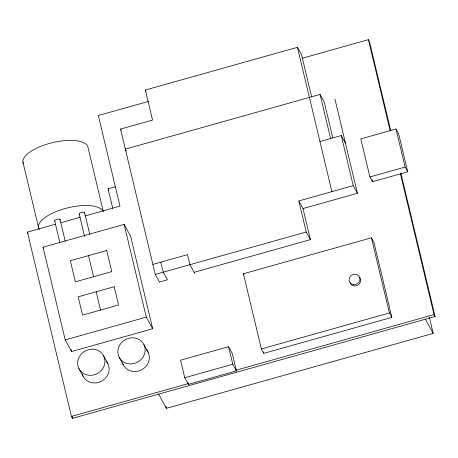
<?xml version="1.0" encoding="UTF-8"?>
<svg xmlns="http://www.w3.org/2000/svg" width="458" height="458" viewBox="0 0 458 458"><rect width="100%" height="100%" fill="white"/><g stroke="black" fill="none" stroke-linecap="round" stroke-linejoin="round"><path stroke-width="0.69" d="M160.861 262.142L163.254 272.166L167.451 279.786L159.447 282.036L155.251 274.411L120.551 129.076L152.56 120.088L145.381 90.02L297.437 47.311L301.627 54.937L311.6 96.701M148.627 101.39L98.333 115.513L119.967 206.117L85.005 215.936M302.269 58.235L368.404 39.663L369.451 41.569L390.726 130.656M332.823 137.887L324.264 102.054L320.073 94.428L125.337 149.125L126.305 150.882M112.737 208.293L108.082 188.805L115.645 186.681M319.93 141.528L341.273 135.534L345.464 143.159M400.865 173.113L435.1 316.495L72.484 418.337L71.431 416.431L27.423 232.109L55.527 224.214M61.011 222.674L80.207 217.281M396.021 128.979L360.812 138.871L369.904 176.954L372.526 181.723L407.74 171.83L398.643 133.742L396.021 128.979L405.118 167.067L407.74 171.83M43.063 247.177L124.158 224.403L130.553 236.03L152.691 328.752L71.597 351.526L65.202 339.899L43.063 247.177L43.733 248.402M369.904 176.954L405.118 167.067M298.822 200.936L353.238 185.65L357.429 193.276L303.013 208.556L298.822 200.936L306.242 232.006L310.432 239.631L194.123 272.298M152.858 264.386L187.54 254.648L189.933 264.672L194.764 273.46M155.251 274.411L306.242 232.006M243.41 273.758L371.455 237.794L373.888 242.213L391.836 317.388L263.791 353.353L261.363 348.927L243.41 273.758L244.022 274.863M65.202 339.899L146.297 317.125L152.691 328.752M228.571 346.706L180.555 360.194L184.74 377.73L188.41 384.405L236.425 370.917L232.24 353.376L228.571 346.706L232.761 364.247L236.425 370.917M261.363 348.927L389.409 312.963L391.836 317.388M184.74 377.73L232.761 364.247M71.431 416.431L188.41 383.581M235.887 370.247L434.052 314.589L435.1 316.495M158.657 394.183L166.431 408.324L433.188 333.401L429.369 317.394M425.413 319.26L433.188 333.401M145.381 90.02L146.028 91.188M120.551 129.076L121.198 130.249M108.082 188.805L108.758 190.03M143.944 344.611A13.917 12.813 -28.8 0 1 130.215 363.938A13.917 12.813 -28.8 0 1 120.374 344.05A13.917 12.813 -28.8 0 1 143.944 344.611L148.134 352.236M119.08 357.12L123.271 364.745M103.72 356.009A13.917 12.813 -28.8 0 1 89.991 375.337A13.917 12.813 -28.8 0 1 80.15 355.442A13.917 12.813 -28.8 0 1 103.72 356.009L107.911 363.635M27.423 232.109L28.207 233.54M78.856 368.513L83.047 376.138M65.248 241.251L59.981 219.422A2.782 1.053 -13.4 0 0 56.26 219.502A2.782 1.053 -13.4 0 0 55.063 221.294M368.404 39.663L390.176 130.839M400.481 173.988L434.052 314.589M372.028 179.645L372.526 181.723M371.455 237.794L389.409 312.963M334.935 99.06L357.429 193.276M341.273 135.534L353.238 185.65M320.073 94.428L330.602 138.528M297.437 47.311L331.901 191.644M303.013 208.556L310.432 239.631M263.459 351.962L263.791 353.353M187.929 382.378L188.41 384.405M124.158 224.403L146.297 317.125M165.933 406.24L166.431 408.324M103.342 211.676L88.113 147.911A33.405 12.652 -13.4 0 0 51.966 142.759A33.405 12.652 -13.4 0 0 23.455 163.832M84.587 212.615L89.739 234.193M79.251 214.115L84.57 236.391M88.537 255.633L93.575 276.735M96.174 291.775L100.542 310.06M54.662 220.842L59.815 242.419M71.099 349.454L71.597 351.526M22.9 161.926L38.455 227.076M71.98 416.253L72.484 418.337M146.239 349.477A13.917 12.813 -28.8 0 1 142.026 369.635A13.917 12.813 -28.8 0 1 122.538 362.868M106.456 361.379A13.917 12.813 -28.8 0 1 101.487 381.205A13.917 12.813 -28.8 0 1 82.314 374.266M359.845 277.617A5.565 5.124 -28.8 0 1 357.526 285.3A5.565 5.124 -28.8 0 1 350.004 282.626M39.377 229.578A33.405 12.652 -13.4 0 1 64.149 208.808A33.405 12.652 -13.4 0 1 103.119 211.155M79.48 214.338A2.782 1.053 -13.4 0 1 81.747 212.323A2.782 1.053 -13.4 0 1 84.49 213.193M60.095 219.674A2.782 1.053 -13.4 0 1 59.775 220.287M106.731 250.52L70.337 260.739L75.381 281.842L111.769 271.623L106.731 250.52M114.168 286.719L78.181 296.83L82.549 315.115L118.53 305.011L114.168 286.719M353.318 284.595A5.565 5.124 -28.8 0 0 359.73 277.514A5.565 5.124 -28.8 0 0 350.49 276.157A5.565 5.124 -28.8 0 0 353.318 284.595"/></g></svg>
